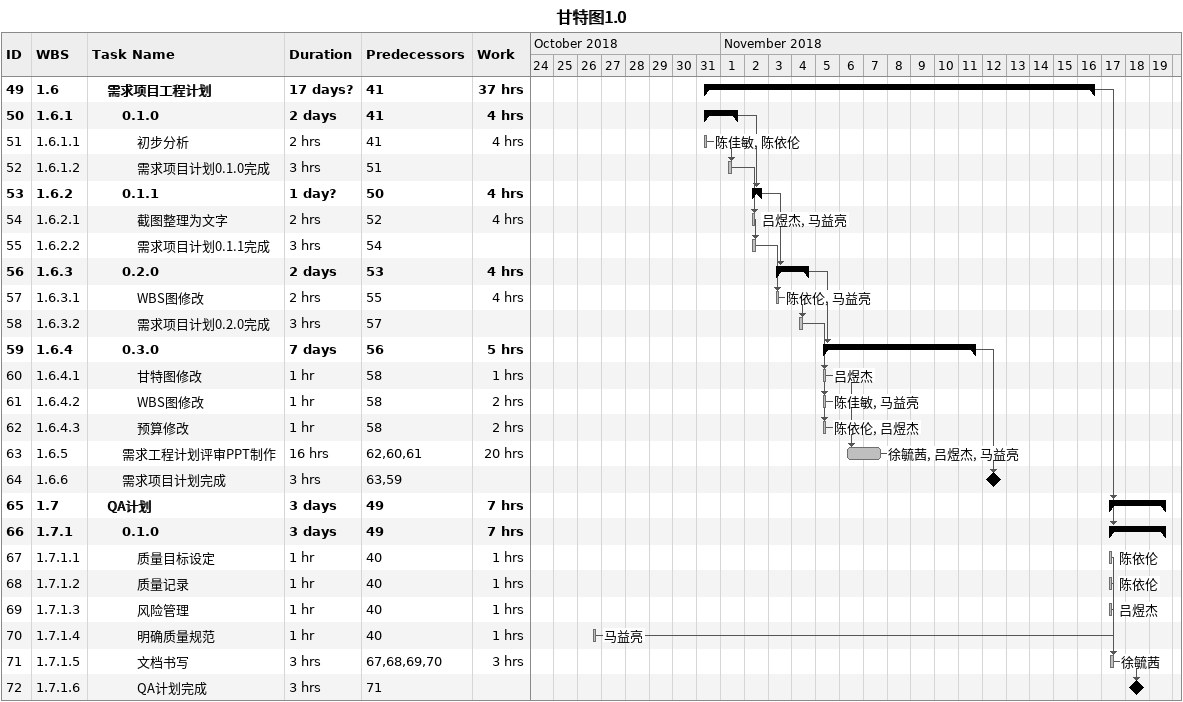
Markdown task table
甘特图1.0

| ID | WBS | Task | Duration | Start | Finish | Predecessors | Resources | Work (h) |
|---|---|---|---|---|---|---|---|---|
| 49 | 1.6 | **需求项目工程计划** | 17d? | 2018-10-31 | 2018-11-16 | 41 |  | 37 |
| 50 | 1.6.1 | **0.1.0** | 2d | 2018-10-31 | 2018-11-01 | 41 |  | 4 |
| 51 | 1.6.1.1 | 初步分析 | 2h | 2018-10-31 | 2018-10-31 | 41 | 陈佳敏, 陈依伦 | 4 |
| 52 | 1.6.1.2 | 需求项目计划0.1.0完成 | 3h | 2018-11-01 | 2018-11-01 | 51 |  |  |
| 53 | 1.6.2 | **0.1.1** | 1d? | 2018-11-02 | 2018-11-02 | 50 |  | 4 |
| 54 | 1.6.2.1 | 截图整理为文字 | 2h | 2018-11-02 | 2018-11-02 | 52 | 吕煜杰, 马益亮 | 4 |
| 55 | 1.6.2.2 | 需求项目计划0.1.1完成 | 3h | 2018-11-02 | 2018-11-02 | 54 |  |  |
| 56 | 1.6.3 | **0.2.0** | 2d | 2018-11-03 | 2018-11-04 | 53 |  | 4 |
| 57 | 1.6.3.1 | WBS图修改 | 2h | 2018-11-03 | 2018-11-03 | 55 | 陈依伦, 马益亮 | 4 |
| 58 | 1.6.3.2 | 需求项目计划0.2.0完成 | 3h | 2018-11-04 | 2018-11-04 | 57 |  |  |
| 59 | 1.6.4 | **0.3.0** | 7d | 2018-11-05 | 2018-11-11 | 56 |  | 5 |
| 60 | 1.6.4.1 | 甘特图修改 | 1h | 2018-11-05 | 2018-11-05 | 58 | 吕煜杰 | 1 |
| 61 | 1.6.4.2 | WBS图修改 | 1h | 2018-11-05 | 2018-11-05 | 58 | 陈佳敏, 马益亮 | 2 |
| 62 | 1.6.4.3 | 预算修改 | 1h | 2018-11-05 | 2018-11-05 | 58 | 陈依伦, 吕煜杰 | 2 |
| 63 | 1.6.5 | 需求工程计划评审PPT制作 | 16h | 2018-11-06 | 2018-11-07 | 62, 60, 61 | 徐毓茜, 吕煜杰, 马益亮 | 20 |
| 64 | 1.6.6 | 需求项目计划完成 | 3h | 2018-11-12 | 2018-11-12 | 63, 59 |  |  |
| 65 | 1.7 | **QA计划** | 3d | 2018-11-17 | 2018-11-19 | 49 |  | 7 |
| 66 | 1.7.1 | **0.1.0** | 3d | 2018-11-17 | 2018-11-19 | 49 |  | 7 |
| 67 | 1.7.1.1 | 质量目标设定 | 1h | 2018-11-17 | 2018-11-17 | 40 | 陈依伦 | 1 |
| 68 | 1.7.1.2 | 质量记录 | 1h | 2018-11-17 | 2018-11-17 | 40 | 陈依伦 | 1 |
| 69 | 1.7.1.3 | 风险管理 | 1h | 2018-11-17 | 2018-11-17 | 40 | 吕煜杰 | 1 |
| 70 | 1.7.1.4 | 明确质量规范 | 1h | 2018-10-26 | 2018-10-26 | 40 | 马益亮 | 1 |
| 71 | 1.7.1.5 | 文档书写 | 3h | 2018-11-17 | 2018-11-17 | 67, 68, 69, 70 | 徐毓茜 | 3 |
| 72 | 1.7.1.6 | QA计划完成 | 3h | 2018-11-18 | 2018-11-18 | 71 |  |  |
